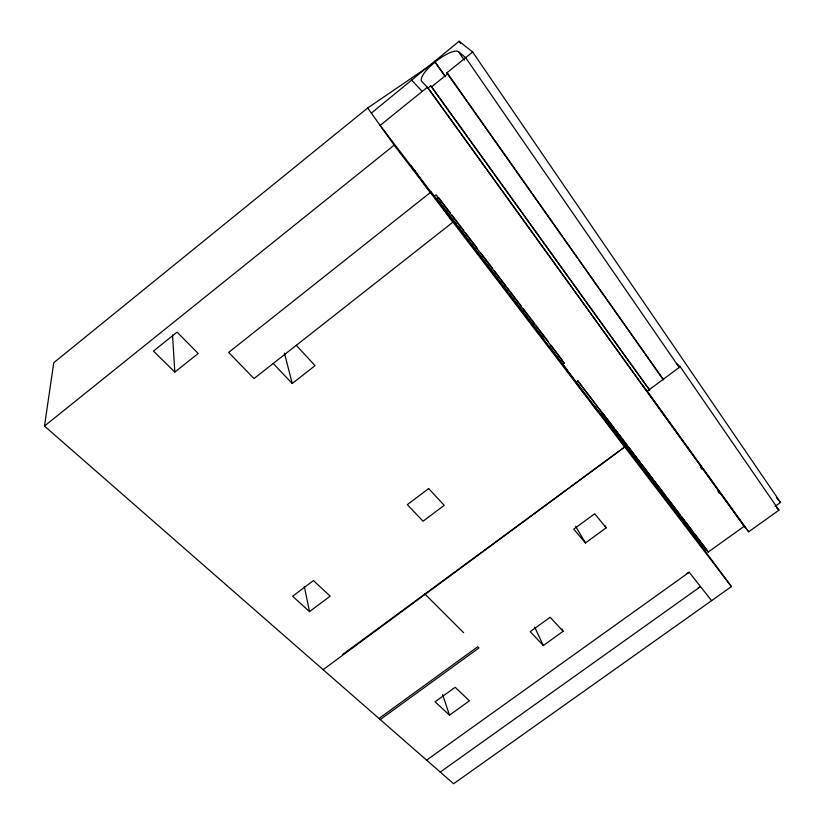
<?xml version="1.0" encoding="UTF-8"?>
<svg xmlns="http://www.w3.org/2000/svg" width="825" height="825" viewBox="0 0 825 825"><rect width="100%" height="100%" fill="white"/><g stroke="black" fill="none" stroke-linecap="round" stroke-linejoin="round"><path stroke-width="1.24" d="M600.734 413.304L682.244 520.152L731.414 586.596L453.616 783.75L44.467 426.061L53.78 362.691L367.713 107.972L435.146 61.978A23.636 6.837 -38.2 0 1 458.514 51.727L465.651 57.657L679.377 367.661M371.363 113.097L459.154 41.25L472.653 52.016L780.533 502.425L775.015 506.375M444.819 76.013L434.414 61.297L435.146 61.978A23.636 6.837 -38.2 0 0 421.802 81.427L428.082 87.997L430.722 85.872L431.63 86.8L649.605 389.936M577.49 258.112L446.82 72.868L472.653 52.016M431.63 86.8L447.789 73.765L663.671 379.902M44.467 426.061L394.144 145.159L367.713 107.972M174.818 372.085L198.206 353.471L177.066 332.145L153.429 351.089L174.818 372.085L172.518 334.806M436.415 199.165L438.261 197.711M273.219 363.474L292.236 383.491L315.078 365.64L296.309 345.324M705.344 551.358L562.722 364.64L564.424 363.33L551.141 345.304L549.491 346.552L562.774 363.949M576.283 382.367L577.964 381.109L708.19 552.069L744.181 526.288L427.381 87.254L380.119 125.421L552.461 351.172M309.519 611.603L330.175 596.155L313.448 580.583L292.586 596.258L309.519 611.603L304.322 586.482M601.208 414.954L602.858 413.727M643.129 386.255L647.274 391.184L680.212 366.692L778.975 510.149L748.688 531.805L742.552 524.298M323.122 669.673L624.731 446.964L595.103 406.653M342.705 654.493L624.731 446.964M606.22 527.794L594.701 513.779L573.736 529.124L585.441 542.953L606.22 527.794L604.849 525.618M378.964 718.482L477.727 646.779L478.912 647.965L380.222 719.586M563.104 631.29L550.162 617.255L530.207 631.672L543.335 645.521L563.104 631.29L561.949 628.99M449.501 715.162L469.425 700.827L455.163 687.277L435.053 701.807L449.501 715.162L442.633 694.629M426.608 760.145L689.205 572.241L711.583 600.672M440.251 772.066L700.518 586.606L698.228 587.792M686.926 573.447L689.205 572.241M676.459 363.433L680.212 366.692M446.82 72.868L447.789 73.765M776.593 507.88L778.975 510.149M424.772 593.876L463.66 632.723M411.458 79.901L422.183 91.462M776.397 497.805L780.533 502.425M394.144 145.159L731.414 586.596M438.859 197.845L450.553 213.211M452.121 215.253L463.815 230.618M465.372 232.66L477.067 248.026M480.965 253.141L492.659 268.507M494.216 270.548L505.911 285.914M507.478 287.956L521.513 306.395M523.071 308.437L534.765 323.802M536.322 325.844L548.017 341.21M603.023 413.438L613.913 427.732M615.45 429.753L627.113 445.067M628.65 447.088L640.313 462.412M641.85 464.423L653.513 479.748M655.05 481.759L666.713 497.083M668.25 499.104L679.913 514.418M681.45 516.44L692.34 530.733M577.572 380.542L706.86 550.275M564.424 363.33L436.085 194.834L434.228 196.298L430.65 191.328M436.796 198.516L456.308 224.101M457.875 226.143L543.737 338.693M436.322 198.248L562.722 364.64M694.629 533.827L708.19 552.069M563.506 364.949L567.868 370.889M569.322 372.869L597.867 411.799M563.341 365.444L583.904 393.515M700.559 467.342L702.065 469.425M717.905 491.349L719.41 493.443M647.274 391.184L748.688 531.805M428.082 87.997L745.295 527.66M432.733 194.05L452.956 222.142L254.038 378.562L228.649 352.43L430.341 192.524L411.149 165.773M430.722 85.872L649.595 390.204M414.191 169.806L417.151 173.941M435.146 61.978L445.531 76.663M578.975 260.215L662.867 379.16M458.514 51.727L464.372 60.194M459.154 41.25L460.608 43.374M575.654 526.35L585.441 542.953M534.672 627.124L543.335 645.521M284.419 353.079L292.236 383.491M428.691 488.575L407.323 504.653L423.039 521.204L444.201 505.364L428.691 488.575"/></g></svg>
